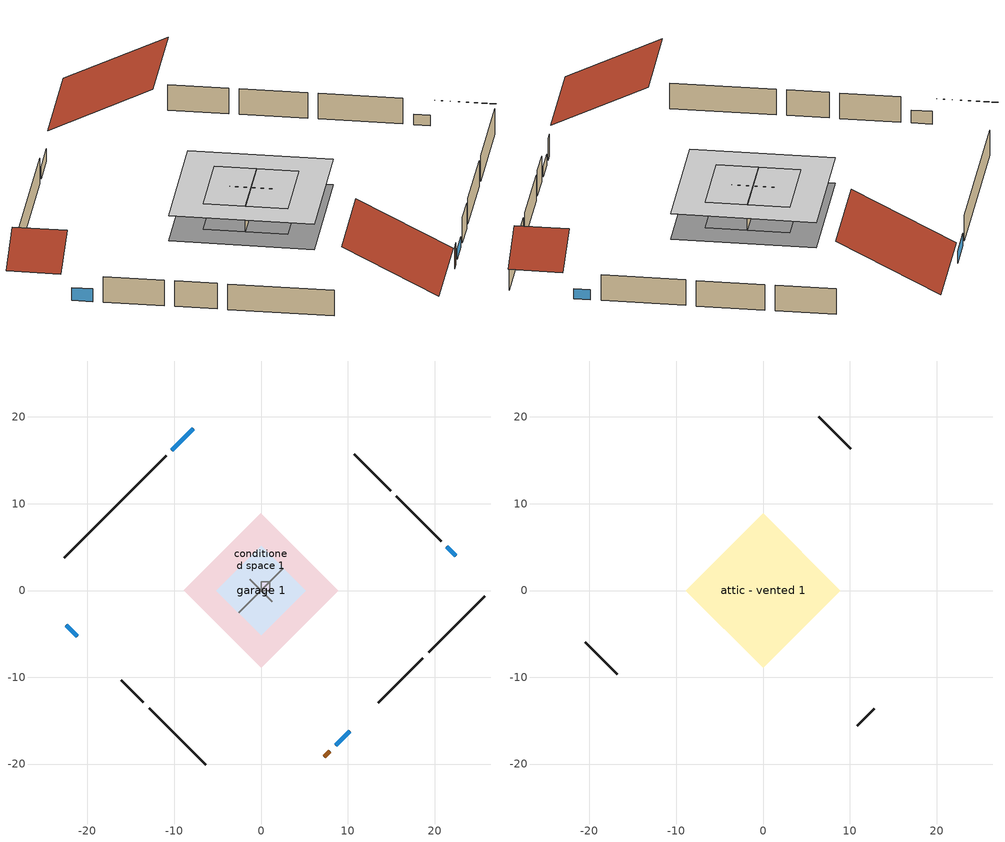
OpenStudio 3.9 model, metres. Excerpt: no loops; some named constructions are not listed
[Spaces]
garage 1
 floor foundation (Slab1 construction): -5.17,0 0,5.17 5.17,0 0,-5.17 z0
 wall outside (Wall1 construction): 20.76,5.69 15.59,10.87 z0:2.44
 wall outside (Wall2 construction): 13.49,-12.97 18.66,-7.79 z0:2.44
 wall outside (Wall12 construction): -16.13,-10.32 -13.55,-12.91 z0:2.44
 wall to conditioned space 1 (Wall5 construction Reversed): 2.59,2.59 -2.59,-2.59 z0:2.44
 wall to conditioned space 1 (Wall6 construction Reversed): -1.29,1.29 1.29,-1.29 z0:2.44
conditioned space 1
 floor foundation (Slab2 construction): -8.88,0 0,8.88 8.88,0 0,-8.88 z0
 wall outside (Wall3 construction): -10.93,15.52 -22.66,3.79 z0:2.44
 wall outside (Wall4 construction): 14.93,11.52 10.77,15.68 z0:2.44
 wall outside (Wall7 construction): 19.32,-7.14 25.8,-0.66 z0:2.44
 wall outside (Wall8 construction): -12.89,-13.57 -6.37,-20.08 z0:2.44
 wall outside (AdiabaticWallConstruction): -7.84,18.62 -10.28,16.18 z0:1.16; 22.45,4.01 21.42,5.04 z0:0.98; 8.6,-17.86 10.24,-16.22 z0:1.04; -22.45,-4.01 -21.16,-5.29 z0:1.22
 wall outside (AdiabaticWallConstruction 1): 7.3,-19.16 7.94,-18.51 z0:2.03
 window (WindowConstruction): -7.84,18.62 -10.28,16.18 z0:1.16
 window (WindowConstruction 1): 22.45,4.01 21.42,5.04 z0:0.98
 window (WindowConstruction 2): 8.6,-17.85 10.24,-16.22 z0:1.04
 window (WindowConstruction 3): -22.45,-4.01 -21.16,-5.29 z0:1.22
 door (Door): 7.3,-19.16 7.94,-18.51 z0:2.03
central ac and furnace airloop ret air space
 floor adiabatic (AdiabaticConst): 0,0 0,1 1,1 1,0 z0
 wall adiabatic (AdiabaticConst): 0,1 0,0 1,0 1,1 0,1 z0:1
 ceiling adiabatic (AdiabaticConst): 1,0 1,1 0,1 0,0 z1
attic - vented 1
 floor to garage 1 (Floor1 construction): -5.17,0 0,5.17 5.17,0 0,-5.17 z2.44
 floor to conditioned space 1 (Floor2 construction Reversed): -8.88,0 0,8.88 8.88,0 0,-8.88 z2.44
 wall outside (Wall9 construction): 10.12,16.34 6.4,20.05 z0:2.44
 wall outside (Wall10 construction): -20.5,-5.95 -16.79,-9.67 z0:2.44
 wall outside (Wall11 construction): 10.89,-15.56 12.83,-13.62 z0:2.44
 roof outside (Roof1 construction): -7.18,19.27,2.44 -0.76,12.85,6.98 6.42,20.03,6.98 0,26.46,2.44
 roof outside (Roof2 construction): 23.11,3.35,2.44 20.11,0.35,4.56 23.46,-3,4.56 26.46,0,2.44
 roof outside (Roof3 construction): -23.11,-3.35,2.44 -20.11,-0.35,4.56 -23.46,3,4.56 -26.46,0,2.44
 roof outside (Roof4 construction): 6.64,-19.81,2.44 0.7,-13.88,6.64 -5.94,-20.52,6.64 0,-26.46,2.44
[Material] Roughness=Rough
Name | Thickness {m} | Conductivity {W/m-K} | Density {kg/m3} | Specific Heat {J/kg-K} | Thermal Absorptance | Solar Absorptance | Visible Absorptance
gypsum board | 0.0127 | 0.160291 | 801 | 837.4 | 0.9 | 0.6 | 0.6
osb sheathing 0.5 in. 2; osb sheathing 0.5 in. 3 | 0.0127 | 0.115458 | 512.64 | 1214.23
wall stud and cavity 2 | 0.1397 | 0.335416 | 139.0536 | 1170.24 | 0.9 | 0.7 | 0.7
ceiling loosefill ins | 0.338667 | 0.0480833 | 16.02 | 1046.75 | 0.9 | 0.7 | 0.7
ceiling stud and cavity 1 | 0.1397 | 0.0920385 | 65.682 | 1177.47 | 0.9 | 0.7 | 0.7
[Construction]
Wall5 construction: osb sheathing 0.5 in. 2, wall stud and cavity 2, gypsum board
Wall6 construction: osb sheathing 0.5 in. 3, wall stud and cavity 2, gypsum board
Floor2 construction: ceiling loosefill ins, ceiling stud and cavity 1, gypsum board
[Schedule:Ruleset]
Name | Default Day Schedule
cooling season schedule | cooling season schedule default day
natural vent schedule | natural vent schedule default day
[Schedule:Day]
cooling season schedule default day; cooling season schedule day; cooling season schedule day 2; natural vent schedule default day: 24, 0, 0
cooling season schedule day 1; natural vent schedule day: 24, 0, 1
[Schedule:Rule] Apply Monday=Yes; Apply Wednesday=Yes; Apply Friday=Yes; Date Specification Type=DateRange; Start Day=1
Name | Schedule Ruleset | Rule Order | Day Schedule | Apply Sunday | Apply Tuesday | Apply Thursday | Apply Saturday | Start Month | End Month | End Day
cooling season schedule allday rule | cooling season schedule | 2 | cooling season schedule day | Yes | Yes | Yes | Yes | 1 | 5 | 31
cooling season schedule allday rule 1 | cooling season schedule | 1 | cooling season schedule day 1 | Yes | Yes | Yes | Yes | 6 | 9 | 30
cooling season schedule allday rule 2 | cooling season schedule | 0 | cooling season schedule day 2 | Yes | Yes | Yes | Yes | 10 | 12 | 31
natural vent schedule rule | natural vent schedule | 0 | natural vent schedule day | No | No | No | No | 1 | 12 | 31
